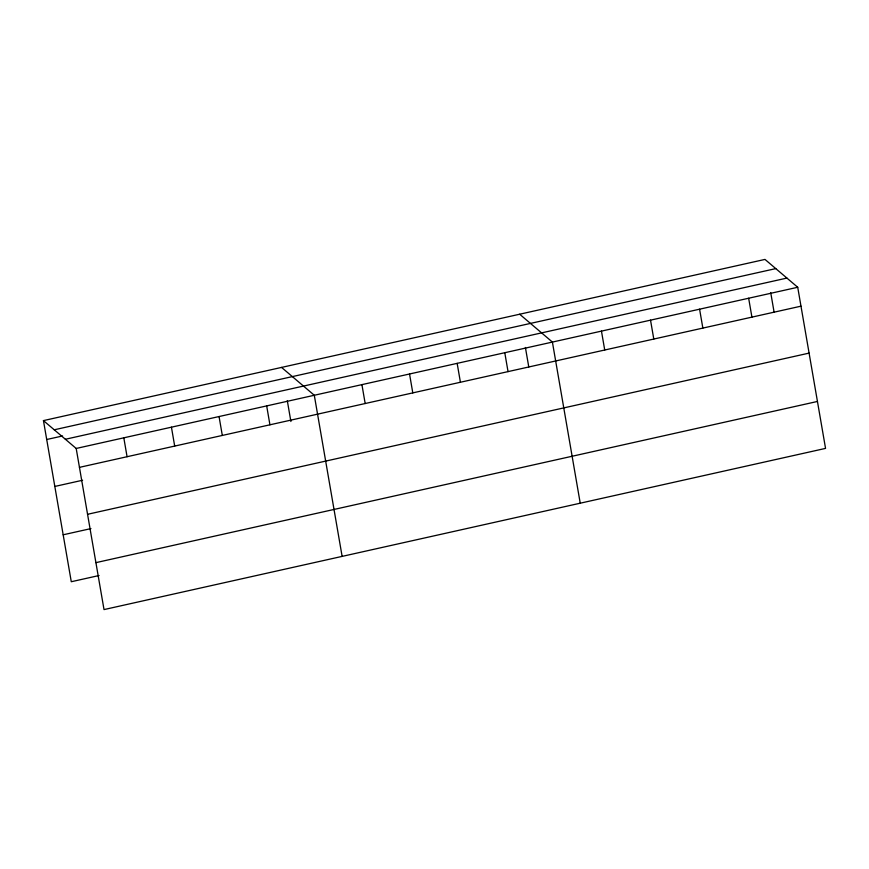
<?xml version="1.0" encoding="UTF-8"?>
<svg xmlns="http://www.w3.org/2000/svg" width="869" height="869" viewBox="0 0 869 869"><rect width="100%" height="100%" fill="white"/><g stroke="black" fill="none" stroke-linecap="round" stroke-linejoin="round"><path stroke-width="1.3" d="M43.45 420.607L764.981 259.418L797.72 287.27L825.55 448.393L104.019 609.582L76.19 448.458L43.45 420.607L71.28 581.73L99.055 575.528M54.247 429.797L775.789 268.608M46.72 439.508L62.59 435.966M65.381 439.269L786.912 278.08M76.19 448.458L797.72 287.27M79.448 467.359L800.99 306.17M54.823 486.444L82.598 480.242M87.552 514.296L809.093 353.107M63.176 534.793L90.952 528.591M95.905 562.645L817.447 401.456M519.662 314.22L552.402 342.071L580.231 503.194M281.556 367.413L314.296 395.265L342.125 556.388M770.727 292.668L774.105 312.221M748.654 298.23L751.924 317.142M699.588 309.19L702.858 328.102M650.523 320.15L653.792 339.062M601.457 331.111L604.726 350.022M525.408 347.47L528.786 367.022M504.78 352.716L508.039 371.617M457.159 363.351L460.418 382.251M409.538 373.985L412.797 392.897M361.917 384.63L365.176 403.531M287.302 400.663L290.898 421.519M266.674 405.899L269.933 424.811M219.053 416.544L222.312 435.445M171.432 427.179L174.691 446.079M123.811 437.813L127.07 456.725"/></g></svg>
